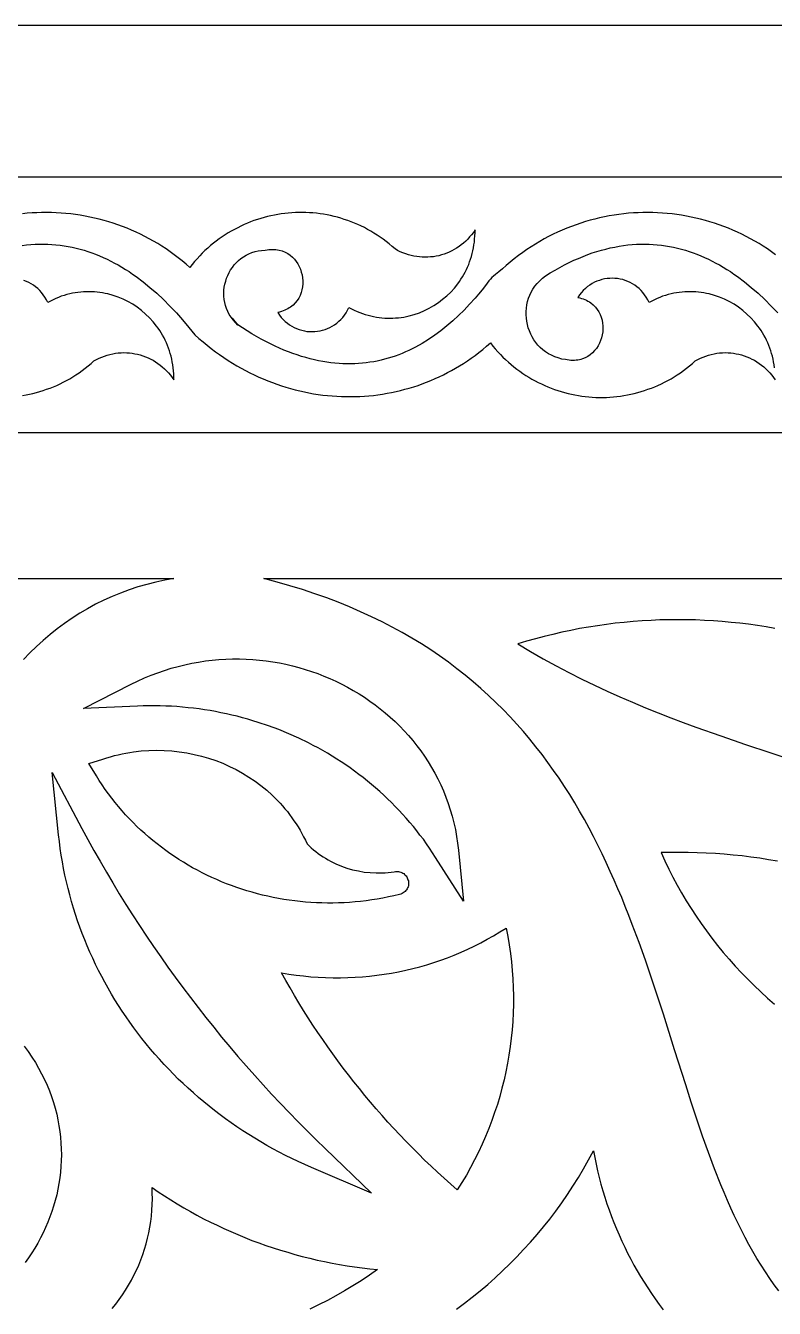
# Model space of a CAD drawing. Extents: x -445 to 570, y -1313 to 85.
# Drawn here: x 116.4 to 180.8, y -25.2 to 85 of the extents above; entities that cross this region are included whole.
import ezdxf

# ---------------------------------------------------------------- set-up
doc = ezdxf.new("R2010")
doc.units = 0
doc.layers.add('LAYER_1', color=18, linetype='CONTINUOUS')

msp = doc.modelspace()

# ---------------------------------------------------------------- linework, layer by layer
at = {"layer": 'LAYER_1'}
for points in [[(-445, -85), (445, -85), (445, 85), (-445, 85)], [(125.51, 28.42), (126.07, 28.7), (126.65, 28.96), (127.22, 29.2), (127.8, 29.41), (128.38, 29.61), (128.96, 29.79), (129.54, 29.96), (130.13, 30.1), (130.72, 30.22), (131.3, 30.33), (131.89, 30.42), (132.48, 30.49), (133.06, 30.54), (133.65, 30.58), (134.23, 30.6), (134.82, 30.6), (135.4, 30.58), (135.98, 30.55), (136.55, 30.5), (137.13, 30.43), (137.7, 30.35), (138.26, 30.25), (138.82, 30.14), (139.38, 30.01), (139.93, 29.86), (140.48, 29.7), (141.02, 29.53), (141.55, 29.34), (142.08, 29.13), (142.6, 28.91), (143.12, 28.68), (143.63, 28.43), (144.12, 28.17), (144.61, 27.89), (145.1, 27.6), (145.57, 27.3), (146.03, 26.98), (146.49, 26.66), (146.93, 26.31), (147.36, 25.96), (147.79, 25.59), (148.2, 25.21), (148.6, 24.82), (148.98, 24.42), (149.36, 24.01), (149.72, 23.58), (150.07, 23.14), (150.41, 22.69), (150.73, 22.23), (151.04, 21.76), (151.33, 21.28), (151.61, 20.79), (151.87, 20.29), (152.12, 19.78), (152.35, 19.26), (152.56, 18.73), (152.76, 18.19), (152.94, 17.64), (153.11, 17.08), (153.25, 16.51), (153.38, 15.94), (153.49, 15.35), (153.57, 14.76), (153.64, 14.16), (154.08, 9.79), (151.68, 13.55), (151.43, 13.95), (151.17, 14.33), (150.9, 14.72), (150.63, 15.1), (150.34, 15.47), (150.06, 15.84), (149.77, 16.2), (149.47, 16.55), (149.16, 16.91), (148.85, 17.25), (148.54, 17.59), (148.22, 17.93), (147.89, 18.25), (147.56, 18.58), (147.22, 18.9), (146.88, 19.21), (146.53, 19.51), (146.18, 19.81), (145.82, 20.11), (145.46, 20.4), (145.09, 20.68), (144.72, 20.96), (144.34, 21.23), (143.96, 21.49), (143.57, 21.75), (143.18, 22), (142.79, 22.25), (142.39, 22.49), (141.99, 22.72), (141.58, 22.95), (141.17, 23.17), (140.76, 23.38), (139.92, 23.79), (139.07, 24.17), (138.2, 24.53), (137.32, 24.85), (136.43, 25.15), (135.98, 25.29), (135.53, 25.43), (135.08, 25.55), (134.62, 25.67), (134.16, 25.78), (133.7, 25.89), (133.23, 25.98), (132.77, 26.07), (132.3, 26.16), (131.83, 26.23), (131.35, 26.3), (130.88, 26.36), (130.4, 26.41), (129.93, 26.46), (129.45, 26.5), (128.97, 26.53), (128.48, 26.55), (128, 26.56), (127.51, 26.57), (127.03, 26.57), (126.54, 26.56), (126.05, 26.54), (121.42, 26.35)], [(123.08, 22), (123.41, 22.11), (123.74, 22.2), (124.07, 22.29), (124.4, 22.37), (124.73, 22.44), (125.06, 22.51), (125.39, 22.56), (125.72, 22.61), (126.38, 22.69), (127.04, 22.74), (127.7, 22.75), (128.35, 22.74), (129.01, 22.7), (129.65, 22.63), (130.29, 22.53), (130.93, 22.4), (131.55, 22.25), (132.17, 22.07), (132.78, 21.86), (133.38, 21.63), (133.96, 21.37), (134.53, 21.09), (135.09, 20.78), (135.64, 20.45), (136.16, 20.09), (136.67, 19.71), (137.17, 19.31), (137.64, 18.88), (137.87, 18.66), (138.09, 18.44), (138.31, 18.2), (138.53, 17.97), (138.73, 17.72), (138.94, 17.48), (139.13, 17.22), (139.33, 16.96), (139.51, 16.7), (139.69, 16.43), (139.86, 16.16), (140.03, 15.88), (140.19, 15.6), (140.34, 15.31), (140.49, 15.02), (140.63, 14.72), (140.81, 14.54), (141, 14.37), (141.19, 14.2), (141.39, 14.04), (141.59, 13.89), (141.8, 13.74), (142.01, 13.6), (142.22, 13.47), (142.44, 13.34), (142.66, 13.22), (143.12, 12.99), (143.58, 12.8), (144.06, 12.63), (144.55, 12.49), (145.05, 12.38), (145.55, 12.29), (146.06, 12.24), (146.57, 12.21), (146.83, 12.21), (147.09, 12.22), (147.35, 12.23), (147.61, 12.25), (147.87, 12.28), (148.13, 12.32), (148.25, 12.33), (148.37, 12.33), (148.48, 12.33), (148.58, 12.31), (148.68, 12.28), (148.77, 12.24), (148.86, 12.2), (148.94, 12.15), (149.02, 12.09), (149.08, 12.02), (149.14, 11.95), (149.2, 11.88), (149.24, 11.8), (149.28, 11.72), (149.31, 11.63), (149.34, 11.54), (149.35, 11.45), (149.36, 11.36), (149.36, 11.27), (149.36, 11.18), (149.34, 11.09), (149.32, 11.01), (149.28, 10.92), (149.24, 10.84), (149.19, 10.76), (149.13, 10.69), (149.06, 10.62), (148.98, 10.55), (148.9, 10.5), (148.8, 10.44), (148.69, 10.4), (148.58, 10.37), (148.1, 10.25), (147.63, 10.15), (147.15, 10.05), (146.67, 9.97), (146.2, 9.89), (145.72, 9.82), (145.24, 9.77), (144.77, 9.72), (144.29, 9.68), (143.81, 9.65), (143.34, 9.63), (142.86, 9.62), (142.39, 9.62), (141.91, 9.63), (141.44, 9.65), (140.97, 9.67), (140.5, 9.71), (140.03, 9.75), (139.57, 9.81), (139.1, 9.87), (138.64, 9.94), (138.18, 10.02), (137.72, 10.11), (137.27, 10.21), (136.81, 10.31), (136.36, 10.43), (135.91, 10.55), (135.47, 10.68), (135.03, 10.82), (134.59, 10.97), (134.15, 11.12), (133.72, 11.29), (133.29, 11.46), (132.87, 11.64), (132.45, 11.83), (132.03, 12.03), (131.62, 12.23), (131.21, 12.44), (130.8, 12.66), (130.4, 12.89), (130.01, 13.13), (129.62, 13.37), (129.23, 13.62), (128.85, 13.88), (128.48, 14.15), (128.11, 14.42), (127.74, 14.7), (127.38, 14.99), (127.03, 15.28), (126.68, 15.59), (126.34, 15.9), (126.01, 16.21), (125.68, 16.54), (125.36, 16.87), (125.04, 17.21), (124.73, 17.55), (124.43, 17.91), (124.13, 18.26), (123.85, 18.63), (123.57, 19), (123.29, 19.38), (123.03, 19.77), (122.77, 20.16), (122.52, 20.56), (121.88, 21.6)], [(121.27, 16.04), (121.78, 15.09), (122.31, 14.15), (122.84, 13.21), (123.38, 12.28), (123.93, 11.35), (124.49, 10.43), (125.06, 9.51), (125.64, 8.6), (126.23, 7.69), (126.82, 6.79), (127.43, 5.9), (128.05, 5.01), (128.67, 4.13), (129.3, 3.25), (129.95, 2.38), (130.6, 1.51), (131.26, 0.65), (131.93, -0.2), (132.61, -1.05), (133.29, -1.89), (133.99, -2.72), (134.69, -3.55), (135.4, -4.37), (136.13, -5.19), (136.86, -5.99), (137.59, -6.8), (138.34, -7.59), (139.09, -8.38), (139.86, -9.16), (140.63, -9.94), (141.41, -10.71), (142.2, -11.47), (146.18, -15.29), (141.01, -13.08), (140.44, -12.84), (139.88, -12.58), (139.33, -12.32), (138.78, -12.05), (138.24, -11.77), (137.7, -11.48), (137.17, -11.19), (136.65, -10.89), (136.13, -10.58), (135.62, -10.26), (135.11, -9.93), (134.61, -9.6), (134.12, -9.26), (133.63, -8.91), (133.15, -8.56), (132.68, -8.2), (132.21, -7.83), (131.75, -7.46), (131.3, -7.08), (130.86, -6.69), (130.42, -6.29), (129.99, -5.89), (129.56, -5.49), (129.15, -5.07), (128.74, -4.65), (128.34, -4.23), (127.94, -3.8), (127.56, -3.36), (127.18, -2.92), (126.81, -2.47), (126.44, -2.01), (126.09, -1.55), (125.74, -1.09), (125.4, -0.62), (125.07, -0.14), (124.74, 0.34), (124.43, 0.83), (124.12, 1.32), (123.82, 1.81), (123.53, 2.31), (123.25, 2.82), (122.98, 3.33), (122.71, 3.84), (122.45, 4.36), (122.21, 4.88), (121.97, 5.41), (121.74, 5.94), (121.52, 6.47), (121.31, 7.01), (121.11, 7.55), (120.91, 8.1), (120.73, 8.65), (120.55, 9.2), (120.39, 9.76), (120.23, 10.32), (120.09, 10.88), (119.95, 11.45), (119.82, 12.02), (119.71, 12.59), (119.6, 13.16), (119.5, 13.74), (119.42, 14.32), (119.34, 14.9), (119.27, 15.49), (118.71, 20.83)], [(157.74, 7.48), (157.88, 6.76), (158, 6.03), (158.11, 5.3), (158.2, 4.57), (158.27, 3.84), (158.32, 3.11), (158.36, 2.38), (158.37, 1.65), (158.37, 0.92), (158.35, 0.19), (158.32, -0.54), (158.26, -1.26), (158.19, -1.98), (158.1, -2.71), (157.99, -3.43), (157.87, -4.14), (157.73, -4.86), (157.57, -5.57), (157.39, -6.27), (157.2, -6.98), (156.99, -7.68), (156.76, -8.37), (156.51, -9.06), (156.25, -9.75), (155.97, -10.43), (155.68, -11.1), (155.36, -11.77), (155.04, -12.43), (154.69, -13.09), (154.33, -13.74), (153.95, -14.38), (153.55, -15.01), (152.98, -14.51), (152.41, -14.01), (151.85, -13.49), (151.29, -12.97), (150.74, -12.45), (150.2, -11.92), (149.66, -11.38), (149.13, -10.84), (148.61, -10.29), (148.09, -9.74), (147.58, -9.19), (147.08, -8.62), (146.58, -8.06), (146.09, -7.48), (145.6, -6.91), (145.13, -6.32), (144.65, -5.74), (144.19, -5.14), (143.73, -4.55), (143.28, -3.94), (142.84, -3.34), (142.41, -2.73), (141.98, -2.11), (141.55, -1.49), (141.14, -0.87), (140.73, -0.24), (140.33, 0.4), (139.94, 1.04), (139.55, 1.68), (139.18, 2.33), (138.8, 2.98), (138.44, 3.63), (139.07, 3.53), (139.7, 3.44), (140.34, 3.36), (140.97, 3.3), (141.6, 3.26), (142.23, 3.22), (142.87, 3.21), (143.5, 3.21), (144.13, 3.22), (144.76, 3.25), (145.39, 3.29), (146.01, 3.35), (146.64, 3.42), (147.26, 3.51), (147.88, 3.61), (148.5, 3.73), (149.11, 3.86), (149.72, 4), (150.33, 4.16), (150.93, 4.33), (151.53, 4.52), (152.12, 4.72), (152.71, 4.93), (153.29, 5.16), (153.87, 5.4), (154.44, 5.66), (155.01, 5.93), (155.57, 6.21), (156.12, 6.51), (156.67, 6.82), (157.2, 7.14)]]:
    msp.add_lwpolyline(points, close=True, dxfattribs=at)
for points in [[(0, 72.01), (51.69, 72.01), (103.38, 72.01), (155.07, 72.01), (206.76, 72.01), (258.45, 72.01)], [(180.91, 65.32), (180.56, 65.58), (180.21, 65.82), (179.85, 66.05), (179.49, 66.28), (179.12, 66.49), (178.75, 66.7), (178.38, 66.9), (178, 67.08), (177.62, 67.26), (177.24, 67.43), (176.85, 67.6), (176.46, 67.75), (176.06, 67.89), (175.67, 68.03), (175.27, 68.15), (174.87, 68.27), (174.46, 68.38), (174.06, 68.47), (173.65, 68.56), (173.24, 68.64), (172.83, 68.71), (172.42, 68.78), (172.01, 68.83), (171.59, 68.87), (171.18, 68.9), (170.76, 68.93), (170.35, 68.94), (169.93, 68.95), (169.51, 68.95), (169.1, 68.93), (168.68, 68.91), (168.27, 68.88), (167.85, 68.84), (167.43, 68.79), (167.02, 68.73), (166.61, 68.66), (166.19, 68.58), (165.78, 68.49), (165.37, 68.39), (164.97, 68.28), (164.56, 68.17), (164.16, 68.04), (163.76, 67.9), (163.36, 67.76), (162.96, 67.6), (162.57, 67.44), (162.17, 67.26), (161.79, 67.08), (161.4, 66.88), (161.02, 66.68), (160.64, 66.47), (160.27, 66.24), (159.89, 66.01), (159.53, 65.76), (159.17, 65.51), (158.81, 65.25), (158.45, 64.98), (158.1, 64.69), (157.76, 64.4), (157.42, 64.1), (157.12, 63.85), (156.82, 63.61), (156.67, 63.49), (156.53, 63.36), (156.4, 63.22), (156.27, 63.07), (155.98, 62.69), (155.68, 62.31), (155.38, 61.94), (155.07, 61.58), (154.61, 61.07), (154.14, 60.57), (153.66, 60.09), (153.16, 59.64), (152.66, 59.2), (152.14, 58.79), (151.61, 58.4), (151.08, 58.04), (150.53, 57.7), (149.96, 57.39), (149.68, 57.24), (149.39, 57.1), (149.1, 56.97), (148.81, 56.85), (148.51, 56.73), (148.21, 56.62), (147.91, 56.52), (147.61, 56.43), (147.3, 56.34), (146.99, 56.26), (146.67, 56.19), (146.36, 56.13), (146.04, 56.08), (145.72, 56.03), (145.39, 56), (145.06, 55.97), (144.73, 55.95), (144.4, 55.94), (144.06, 55.94), (143.72, 55.95), (143.38, 55.97), (143.03, 56), (142.68, 56.04), (142.33, 56.09), (141.98, 56.14), (141.62, 56.21), (141.26, 56.29), (140.9, 56.38), (140.53, 56.48), (140.16, 56.59), (139.79, 56.71), (139.41, 56.84), (139.04, 56.98), (138.65, 57.13), (138.27, 57.3), (137.88, 57.47), (137.49, 57.66), (137.1, 57.86), (136.7, 58.07), (136.3, 58.29), (135.9, 58.52), (135.49, 58.77), (135.09, 59.03), (134.67, 59.3), (134.2, 59.87), (134.69, 59.28), (134.47, 59.49), (134.28, 59.72), (134.1, 59.95), (133.95, 60.19), (133.82, 60.44), (133.72, 60.7), (133.63, 60.95), (133.56, 61.22), (133.52, 61.48), (133.49, 61.75), (133.48, 62.01), (133.49, 62.28), (133.52, 62.54), (133.57, 62.8), (133.64, 63.05), (133.72, 63.3), (133.82, 63.55), (133.93, 63.78), (134.06, 64.01), (134.21, 64.23), (134.37, 64.44), (134.55, 64.63), (134.74, 64.82), (134.94, 64.99), (135.16, 65.14), (135.39, 65.28), (135.64, 65.4), (135.89, 65.5), (136.16, 65.59), (136.44, 65.65), (136.73, 65.69), (137.04, 65.71), (137.2, 65.74), (137.36, 65.76), (137.51, 65.77), (137.67, 65.78), (137.81, 65.77), (137.96, 65.76), (138.1, 65.74), (138.23, 65.72), (138.49, 65.65), (138.74, 65.55), (138.97, 65.43), (139.18, 65.28), (139.37, 65.12), (139.55, 64.94), (139.7, 64.74), (139.84, 64.53), (139.96, 64.3), (140.06, 64.07), (140.14, 63.83), (140.2, 63.58), (140.24, 63.33), (140.26, 63.07), (140.26, 62.82), (140.24, 62.56), (140.19, 62.31), (140.12, 62.07), (140.03, 61.83), (139.92, 61.6), (139.78, 61.39), (139.61, 61.19), (139.43, 61), (139.32, 60.91), (139.22, 60.83), (139.1, 60.75), (138.98, 60.68), (138.85, 60.61), (138.72, 60.55), (138.57, 60.49), (138.43, 60.44), (138.27, 60.4), (138.11, 60.36), (138.26, 60.14), (138.41, 59.94), (138.58, 59.76), (138.75, 59.59), (138.94, 59.44), (139.13, 59.3), (139.33, 59.17), (139.53, 59.06), (139.74, 58.97), (139.96, 58.89), (140.18, 58.83), (140.4, 58.78), (140.62, 58.74), (140.85, 58.72), (141.07, 58.72), (141.3, 58.72), (141.52, 58.75), (141.75, 58.79), (141.97, 58.84), (142.18, 58.9), (142.39, 58.98), (142.6, 59.08), (142.8, 59.19), (143, 59.31), (143.19, 59.45), (143.37, 59.6), (143.54, 59.76), (143.7, 59.94), (143.85, 60.14), (143.99, 60.34), (144.12, 60.56), (144.23, 60.8), (144.46, 60.67), (144.69, 60.56), (144.93, 60.45), (145.16, 60.36), (145.4, 60.27), (145.64, 60.19), (145.88, 60.12), (146.11, 60.06), (146.35, 60.01), (146.59, 59.96), (146.83, 59.93), (147.07, 59.9), (147.31, 59.88), (147.54, 59.87), (147.78, 59.87), (148.02, 59.88), (148.25, 59.89), (148.48, 59.91), (148.72, 59.94), (148.95, 59.97), (149.18, 60.02), (149.4, 60.07), (149.85, 60.19), (150.29, 60.34), (150.72, 60.52), (151.13, 60.72), (151.53, 60.95), (151.92, 61.21), (152.29, 61.49), (152.65, 61.79), (152.98, 62.11), (153.3, 62.46), (153.59, 62.83), (153.73, 63.02), (153.86, 63.21), (153.99, 63.41), (154.11, 63.62), (154.22, 63.83), (154.33, 64.04), (154.43, 64.26), (154.53, 64.48), (154.61, 64.71), (154.69, 64.94), (154.77, 65.18), (154.83, 65.42), (154.89, 65.66), (154.94, 65.91), (154.98, 66.16), (155.02, 66.41), (155.04, 66.67), (155.06, 66.93), (155.07, 67.19), (155.07, 67.46), (154.93, 67.24), (154.77, 67.04), (154.61, 66.85), (154.44, 66.66), (154.27, 66.49), (154.08, 66.32), (153.89, 66.17), (153.7, 66.03), (153.49, 65.89), (153.29, 65.77), (153.08, 65.65), (152.86, 65.55), (152.64, 65.46), (152.41, 65.38), (152.19, 65.3), (151.96, 65.24), (151.72, 65.19), (151.49, 65.15), (151.25, 65.13), (151.01, 65.11), (150.77, 65.1), (150.54, 65.11), (150.3, 65.13), (150.06, 65.16), (149.82, 65.2), (149.58, 65.25), (149.34, 65.32), (149.11, 65.39), (148.88, 65.48), (148.65, 65.58), (148.42, 65.69), (148.2, 65.82), (147.95, 66.04), (147.7, 66.25), (147.44, 66.45), (147.18, 66.65), (146.92, 66.83), (146.65, 67.01), (146.38, 67.18), (146.11, 67.34), (145.83, 67.5), (145.56, 67.65), (145.27, 67.79), (144.99, 67.92), (144.7, 68.04), (144.42, 68.15), (144.13, 68.26), (143.83, 68.36), (143.54, 68.45), (143.24, 68.54), (142.95, 68.61), (142.65, 68.68), (142.35, 68.74), (142.05, 68.8), (141.75, 68.84), (141.45, 68.88), (141.14, 68.91), (140.84, 68.93), (140.54, 68.94), (140.23, 68.95), (139.93, 68.95), (139.63, 68.94), (139.33, 68.92), (139.02, 68.9), (138.72, 68.87), (138.42, 68.83), (138.12, 68.78), (137.83, 68.73), (137.53, 68.67), (137.23, 68.6), (136.94, 68.52), (136.65, 68.44), (136.36, 68.35), (136.07, 68.25), (135.78, 68.14), (135.5, 68.03), (135.22, 67.91), (134.94, 67.78), (134.67, 67.64), (134.39, 67.5), (134.12, 67.35), (133.86, 67.19), (133.59, 67.03), (133.34, 66.86), (133.08, 66.68), (132.83, 66.49), (132.58, 66.3), (132.34, 66.1), (132.1, 65.89), (131.86, 65.67), (131.63, 65.45), (131.41, 65.22), (131.19, 64.98), (130.97, 64.74), (130.76, 64.49), (130.56, 64.23), (130.23, 64.52), (129.9, 64.8), (129.56, 65.06), (129.22, 65.32), (128.87, 65.58), (128.52, 65.82), (128.16, 66.05), (127.8, 66.28), (127.43, 66.49), (127.06, 66.7), (126.69, 66.9), (126.31, 67.08), (125.93, 67.26), (125.55, 67.43), (125.16, 67.6), (124.77, 67.75), (124.37, 67.89), (123.98, 68.03), (123.58, 68.15), (123.18, 68.27), (122.77, 68.38), (122.37, 68.47), (121.96, 68.56), (121.55, 68.64), (121.14, 68.71), (120.73, 68.78), (120.32, 68.83), (119.9, 68.87), (119.49, 68.9), (119.07, 68.93), (118.66, 68.94), (118.24, 68.95), (117.82, 68.95), (117.41, 68.93), (116.99, 68.91), (116.57, 68.88), (116.16, 68.84)], [(116.14, 66.11), (116.51, 66.16), (116.88, 66.19), (117.25, 66.22), (117.61, 66.23), (117.98, 66.23), (118.34, 66.23), (118.69, 66.21), (119.05, 66.18), (119.4, 66.14), (119.75, 66.09), (120.1, 66.04), (120.44, 65.97), (120.79, 65.89), (121.13, 65.8), (121.47, 65.71), (121.8, 65.6), (122.13, 65.49), (122.46, 65.36), (122.79, 65.23), (123.12, 65.09), (123.44, 64.94), (123.76, 64.78), (124.08, 64.61), (124.4, 64.44), (124.71, 64.26), (125.02, 64.06), (125.33, 63.87), (125.64, 63.66), (125.94, 63.44), (126.54, 62.99), (127.13, 62.51), (127.71, 62.01), (128.29, 61.47), (128.85, 60.91), (129.4, 60.33), (129.94, 59.72), (130.48, 59.08), (131, 58.43), (131.34, 58.12), (131.69, 57.83), (132.04, 57.54), (132.4, 57.26), (132.76, 56.99), (133.12, 56.74), (133.48, 56.49), (133.85, 56.24), (134.22, 56.01), (134.59, 55.79), (134.96, 55.58), (135.34, 55.37), (135.72, 55.18), (136.1, 54.99), (136.49, 54.81), (136.87, 54.65), (137.26, 54.49), (137.65, 54.34), (138.04, 54.19), (138.43, 54.06), (138.82, 53.94), (139.21, 53.82), (139.61, 53.72), (140, 53.62), (140.4, 53.53), (140.8, 53.45), (141.19, 53.38), (141.59, 53.32), (141.99, 53.27), (142.39, 53.22), (142.78, 53.19), (143.18, 53.16), (143.58, 53.14), (143.98, 53.13), (144.37, 53.13), (144.77, 53.13), (145.16, 53.15), (145.56, 53.17), (145.95, 53.2), (146.34, 53.24), (146.73, 53.29), (147.12, 53.35), (147.51, 53.42), (147.9, 53.49), (148.28, 53.57), (148.66, 53.66), (149.04, 53.76), (149.42, 53.87), (149.8, 53.98), (150.17, 54.1), (150.54, 54.23), (150.91, 54.37), (151.27, 54.52), (151.64, 54.68), (152, 54.84), (152.35, 55.01), (152.7, 55.19), (153.05, 55.38), (153.4, 55.57), (153.74, 55.78), (154.08, 55.99), (154.42, 56.2), (154.75, 56.43), (155.07, 56.67), (155.41, 56.92), (155.74, 57.18), (156.07, 57.46), (156.4, 57.74), (156.6, 57.48), (156.81, 57.23), (157.03, 56.99), (157.25, 56.75), (157.47, 56.53), (157.7, 56.31), (157.94, 56.09), (158.18, 55.89), (158.42, 55.69), (158.67, 55.5), (158.92, 55.31), (159.17, 55.13), (159.43, 54.96), (159.7, 54.8), (159.96, 54.64), (160.23, 54.49), (160.5, 54.35), (160.78, 54.22), (161.06, 54.09), (161.34, 53.97), (161.62, 53.86), (161.91, 53.75), (162.19, 53.66), (162.48, 53.57), (162.77, 53.48), (163.07, 53.41), (163.36, 53.34), (163.66, 53.28), (163.96, 53.23), (164.25, 53.18), (164.55, 53.14), (164.85, 53.11), (165.15, 53.09), (165.46, 53.07), (165.76, 53.06), (166.06, 53.06), (166.36, 53.07), (166.66, 53.09), (166.97, 53.11), (167.27, 53.14), (167.57, 53.18), (167.87, 53.22), (168.17, 53.28), (168.47, 53.34), (168.76, 53.4), (169.06, 53.48), (169.36, 53.56), (169.65, 53.66), (169.94, 53.76), (170.23, 53.86), (170.52, 53.98), (170.8, 54.1), (171.09, 54.23), (171.37, 54.37), (171.64, 54.52), (171.92, 54.67), (172.19, 54.84), (172.46, 55.01), (172.73, 55.18), (172.99, 55.37), (173.25, 55.57), (173.5, 55.77), (173.76, 55.98), (174, 56.2), (174.23, 56.32), (174.45, 56.43), (174.68, 56.53), (174.91, 56.62), (175.15, 56.7), (175.38, 56.76), (175.62, 56.82), (175.86, 56.86), (176.1, 56.89), (176.34, 56.9), (176.58, 56.91), (176.82, 56.9), (177.05, 56.89), (177.29, 56.86), (177.53, 56.82), (177.76, 56.77), (177.99, 56.71), (178.22, 56.64), (178.44, 56.56), (178.66, 56.46), (178.88, 56.36), (179.09, 56.25), (179.3, 56.12), (179.5, 55.99), (179.7, 55.84), (179.89, 55.69), (180.07, 55.53), (180.24, 55.35), (180.41, 55.17), (180.58, 54.97), (180.73, 54.77), (180.87, 54.56)], [(180.82, 55.61), (180.79, 55.86), (180.74, 56.11), (180.69, 56.36), (180.64, 56.6), (180.57, 56.84), (180.5, 57.07), (180.42, 57.3), (180.33, 57.53), (180.24, 57.75), (180.13, 57.97), (180.03, 58.19), (179.91, 58.4), (179.79, 58.6), (179.66, 58.8), (179.53, 59), (179.39, 59.19), (179.1, 59.55), (178.78, 59.9), (178.45, 60.22), (178.09, 60.53), (177.72, 60.81), (177.34, 61.06), (176.93, 61.29), (176.52, 61.49), (176.09, 61.67), (175.65, 61.82), (175.21, 61.95), (174.98, 62), (174.75, 62.04), (174.52, 62.08), (174.29, 62.1), (174.05, 62.13), (173.82, 62.14), (173.58, 62.14), (173.35, 62.14), (173.11, 62.13), (172.87, 62.11), (172.63, 62.09), (172.39, 62.05), (172.16, 62.01), (171.92, 61.95), (171.68, 61.89), (171.44, 61.82), (171.2, 61.75), (170.97, 61.66), (170.73, 61.56), (170.5, 61.46), (170.26, 61.34), (170.03, 61.22), (169.92, 61.45), (169.79, 61.67), (169.65, 61.88), (169.5, 62.07), (169.34, 62.25), (169.17, 62.42), (168.99, 62.57), (168.8, 62.7), (168.61, 62.83), (168.4, 62.94), (168.2, 63.03), (167.98, 63.11), (167.77, 63.18), (167.55, 63.23), (167.33, 63.27), (167.1, 63.29), (166.88, 63.3), (166.65, 63.29), (166.42, 63.27), (166.2, 63.24), (165.98, 63.19), (165.76, 63.12), (165.55, 63.04), (165.34, 62.95), (165.13, 62.84), (164.93, 62.72), (164.74, 62.58), (164.56, 62.42), (164.38, 62.25), (164.21, 62.07), (164.06, 61.87), (163.91, 61.66), (164.07, 61.62), (164.23, 61.57), (164.38, 61.52), (164.52, 61.47), (164.65, 61.41), (164.78, 61.34), (164.9, 61.26), (165.02, 61.19), (165.23, 61.02), (165.42, 60.83), (165.58, 60.63), (165.72, 60.41), (165.83, 60.18), (165.92, 59.95), (165.99, 59.7), (166.04, 59.45), (166.06, 59.2), (166.07, 58.94), (166.05, 58.69), (166.01, 58.43), (165.95, 58.19), (165.87, 57.94), (165.77, 57.71), (165.65, 57.49), (165.51, 57.27), (165.35, 57.08), (165.17, 56.9), (164.98, 56.73), (164.77, 56.59), (164.54, 56.47), (164.3, 56.37), (164.17, 56.33), (164.04, 56.3), (163.9, 56.27), (163.76, 56.25), (163.62, 56.24), (163.47, 56.24), (163.32, 56.24), (163.16, 56.25), (163, 56.28), (162.84, 56.31), (162.52, 56.36), (162.21, 56.45), (161.92, 56.55), (161.64, 56.68), (161.38, 56.82), (161.13, 56.98), (160.9, 57.16), (160.68, 57.35), (160.48, 57.56), (160.3, 57.78), (160.14, 58.01), (159.99, 58.26), (159.86, 58.51), (159.75, 58.77), (159.65, 59.04), (159.58, 59.32), (159.52, 59.6), (159.49, 59.88), (159.47, 60.16), (159.47, 60.45), (159.49, 60.73), (159.53, 61.02), (159.59, 61.3), (159.68, 61.58), (159.78, 61.85), (159.91, 62.11), (160.05, 62.37), (160.22, 62.62), (160.41, 62.86), (160.63, 63.09), (160.86, 63.31), (161.12, 63.51), (161.54, 63.76), (161.95, 64), (162.36, 64.23), (162.77, 64.45), (163.17, 64.65), (163.57, 64.84), (163.97, 65.01), (164.37, 65.18), (164.76, 65.33), (165.15, 65.47), (165.54, 65.59), (165.93, 65.71), (166.32, 65.81), (166.7, 65.9), (167.08, 65.98), (167.45, 66.05), (167.83, 66.11), (168.2, 66.16), (168.57, 66.19), (168.94, 66.22), (169.3, 66.23), (169.67, 66.23), (170.03, 66.23), (170.38, 66.21), (170.74, 66.18), (171.09, 66.14), (171.44, 66.09), (171.79, 66.04), (172.13, 65.97), (172.48, 65.89), (172.82, 65.8), (173.16, 65.71), (173.49, 65.6), (173.82, 65.49), (174.15, 65.36), (174.48, 65.23), (174.81, 65.09), (175.13, 64.94), (175.45, 64.78), (175.77, 64.61), (176.09, 64.44), (176.4, 64.26), (176.71, 64.06), (177.02, 63.87), (177.33, 63.66), (177.63, 63.44), (178.23, 62.99), (178.82, 62.51), (179.4, 62.01), (179.98, 61.47), (180.54, 60.91), (181.09, 60.33)], [(116.18, 53.22), (116.48, 53.28), (116.78, 53.34), (117.07, 53.4), (117.37, 53.48), (117.67, 53.56), (117.96, 53.66), (118.25, 53.76), (118.54, 53.86), (118.83, 53.98), (119.11, 54.1), (119.4, 54.23), (119.68, 54.37), (119.95, 54.52), (120.23, 54.67), (120.5, 54.84), (120.77, 55.01), (121.04, 55.18), (121.3, 55.37), (121.56, 55.57), (121.81, 55.77), (122.07, 55.98), (122.31, 56.2), (122.54, 56.32), (122.76, 56.43), (122.99, 56.53), (123.22, 56.62), (123.46, 56.7), (123.69, 56.76), (123.93, 56.82), (124.17, 56.86), (124.41, 56.89), (124.65, 56.9), (124.89, 56.91), (125.13, 56.9), (125.36, 56.89), (125.6, 56.86), (125.84, 56.82), (126.07, 56.77), (126.3, 56.71), (126.53, 56.64), (126.75, 56.56), (126.97, 56.46), (127.19, 56.36), (127.4, 56.25), (127.61, 56.12), (127.81, 55.99), (128, 55.84), (128.19, 55.69), (128.38, 55.53), (128.55, 55.35), (128.72, 55.17), (128.89, 54.97), (129.04, 54.77), (129.18, 54.56), (129.18, 54.83), (129.17, 55.09), (129.16, 55.35), (129.13, 55.61), (129.1, 55.86), (129.05, 56.11), (129, 56.36), (128.95, 56.6), (128.88, 56.84), (128.81, 57.07), (128.73, 57.3), (128.64, 57.53), (128.54, 57.75), (128.44, 57.97), (128.34, 58.19), (128.22, 58.4), (128.1, 58.6), (127.97, 58.8), (127.84, 59), (127.7, 59.19), (127.41, 59.55), (127.09, 59.9), (126.76, 60.22), (126.4, 60.53), (126.03, 60.81), (125.65, 61.06), (125.24, 61.29), (124.83, 61.49), (124.4, 61.67), (123.96, 61.82), (123.51, 61.95), (123.29, 62), (123.06, 62.04), (122.83, 62.08), (122.6, 62.1), (122.36, 62.13), (122.13, 62.14), (121.89, 62.14), (121.66, 62.14), (121.42, 62.13), (121.18, 62.11), (120.94, 62.09), (120.7, 62.05), (120.47, 62.01), (120.23, 61.95), (119.99, 61.89), (119.75, 61.82), (119.51, 61.75), (119.28, 61.66), (119.04, 61.56), (118.81, 61.46), (118.57, 61.34), (118.34, 61.22), (118.23, 61.45), (118.1, 61.67), (117.96, 61.88), (117.81, 62.07), (117.65, 62.25), (117.48, 62.42), (117.3, 62.57), (117.11, 62.7), (116.92, 62.83), (116.71, 62.94), (116.51, 63.03), (116.29, 63.11)], [(258.45, 50.01), (206.76, 50.01), (155.07, 50.01), (103.38, 50.01), (51.69, 50.01), (0, 50.01)], [(111.17, 37.5), (129.19, 37.5), (128.4, 37.36), (127.62, 37.2), (126.85, 37), (126.08, 36.78), (125.33, 36.54), (124.59, 36.26), (123.87, 35.96), (123.15, 35.64), (122.45, 35.29), (121.76, 34.91), (121.09, 34.52), (120.43, 34.09), (119.78, 33.65), (119.15, 33.18), (118.54, 32.7), (117.95, 32.19), (117.37, 31.66), (116.81, 31.11), (116.27, 30.54)], [(181.2, -23.69), (180.8, -23.16), (180.41, -22.62), (180.03, -22.06), (179.67, -21.49), (179.31, -20.91), (178.96, -20.32), (178.62, -19.72), (178.29, -19.11), (177.97, -18.49), (177.66, -17.86), (177.35, -17.22), (177.06, -16.58), (176.77, -15.92), (176.48, -15.25), (176.2, -14.58), (175.66, -13.21), (175.14, -11.81), (174.63, -10.39), (174.14, -8.94), (173.65, -7.48), (173.18, -5.99), (172.22, -2.97), (171.26, 0.09), (170.76, 1.63), (170.25, 3.17), (169.72, 4.71), (169.17, 6.25), (168.59, 7.79), (168.3, 8.56), (167.99, 9.32), (167.68, 10.09), (167.36, 10.84), (167.04, 11.6), (166.7, 12.35), (166.35, 13.1), (166, 13.85), (165.63, 14.59), (165.26, 15.33), (164.87, 16.06), (164.47, 16.79), (164.06, 17.51), (163.64, 18.23), (163.21, 18.94), (162.76, 19.64), (162.3, 20.34), (161.82, 21.02), (161.34, 21.71), (160.83, 22.38), (160.31, 23.05), (159.78, 23.71), (159.23, 24.36), (158.67, 25), (158.08, 25.63), (157.48, 26.25), (156.87, 26.86), (156.23, 27.46), (155.58, 28.06), (154.91, 28.64), (154.22, 29.21), (153.51, 29.76), (152.78, 30.31), (152.03, 30.85), (151.26, 31.37), (150.47, 31.88), (149.65, 32.37), (148.82, 32.86), (147.96, 33.32), (147.08, 33.78), (146.17, 34.22), (145.24, 34.65), (144.29, 35.06), (143.32, 35.46), (142.32, 35.84), (141.29, 36.2), (140.24, 36.55), (139.16, 36.88), (138.05, 37.2), (136.92, 37.5), (155.97, 37.5), (168.88, 37.5), (217.64, 37.5)], [(180.85, 33.21), (180.1, 33.35), (179.34, 33.46), (178.59, 33.57), (177.83, 33.66), (177.08, 33.74), (176.32, 33.81), (175.56, 33.87), (174.79, 33.91), (174.03, 33.95), (173.26, 33.96), (172.5, 33.97), (171.73, 33.96), (170.96, 33.95), (170.2, 33.91), (169.43, 33.87), (168.66, 33.81), (167.89, 33.74), (167.12, 33.66), (166.36, 33.56), (165.59, 33.45), (164.82, 33.33), (164.06, 33.2), (163.3, 33.05), (162.53, 32.89), (161.77, 32.71), (161.01, 32.53), (160.26, 32.33), (159.5, 32.11), (158.75, 31.89), (159.84, 31.23), (160.94, 30.6), (162.04, 30), (163.14, 29.42), (164.24, 28.87), (165.34, 28.34), (166.43, 27.83), (167.53, 27.34), (168.62, 26.87), (169.72, 26.41), (170.81, 25.97), (171.89, 25.55), (172.97, 25.14), (174.05, 24.74), (176.19, 23.98), (178.31, 23.25), (180.4, 22.55), (182.46, 21.86)], [(181.06, 13.22), (180.3, 13.35), (179.55, 13.47), (178.79, 13.57), (178.03, 13.67), (177.26, 13.75), (176.5, 13.82), (175.73, 13.87), (174.95, 13.92), (174.18, 13.95), (173.4, 13.97), (172.63, 13.98), (171.85, 13.98), (171.07, 13.96), (171.39, 13.25), (171.73, 12.55), (172.08, 11.85), (172.45, 11.17), (172.83, 10.49), (173.23, 9.82), (173.64, 9.16), (174.07, 8.51), (174.51, 7.86), (174.97, 7.23), (175.43, 6.61), (175.91, 5.99), (176.41, 5.39), (176.91, 4.8), (177.43, 4.21), (177.97, 3.64), (178.51, 3.08), (179.07, 2.53), (179.64, 1.99), (180.22, 1.46), (180.81, 0.94)], [(116.32, -2.67), (116.66, -3.14), (116.98, -3.61), (117.28, -4.08), (117.56, -4.56), (117.82, -5.04), (118.06, -5.53), (118.28, -6.02), (118.48, -6.51), (118.67, -7), (118.83, -7.5), (118.98, -8), (119.11, -8.5), (119.22, -9), (119.31, -9.5), (119.39, -10), (119.44, -10.5), (119.48, -11), (119.51, -11.5), (119.52, -12), (119.51, -12.5), (119.48, -13), (119.44, -13.49), (119.38, -13.98), (119.3, -14.47), (119.21, -14.96), (119.11, -15.44), (118.98, -15.92), (118.85, -16.4), (118.7, -16.87), (118.53, -17.33), (118.35, -17.8), (118.16, -18.25), (117.95, -18.7), (117.72, -19.14), (117.49, -19.58), (117.23, -20.01), (116.97, -20.43), (116.69, -20.85), (116.4, -21.26)], [(153.48, -25.26), (154.17, -24.75), (154.84, -24.23), (155.51, -23.69), (156.16, -23.13), (156.8, -22.56), (157.43, -21.98), (158.05, -21.38), (158.66, -20.77), (159.25, -20.15), (159.83, -19.51), (160.4, -18.86), (160.95, -18.2), (161.49, -17.53), (162.01, -16.84), (162.52, -16.13), (163.01, -15.42), (163.49, -14.69), (163.96, -13.95), (164.41, -13.2), (164.84, -12.44), (165.26, -11.66), (165.36, -12.24), (165.48, -12.82), (165.61, -13.39), (165.75, -13.96), (165.9, -14.52), (166.06, -15.09), (166.23, -15.64), (166.41, -16.2), (166.6, -16.74), (166.8, -17.29), (167.01, -17.83), (167.22, -18.36), (167.45, -18.89), (167.69, -19.42), (167.94, -19.94), (168.19, -20.45), (168.46, -20.96), (168.73, -21.47), (169.02, -21.97), (169.31, -22.46), (169.61, -22.95), (169.92, -23.43), (170.24, -23.91), (170.57, -24.38), (170.9, -24.85), (171.25, -25.31)], [(123.88, -25.21), (124.19, -24.83), (124.48, -24.44), (124.76, -24.03), (125.03, -23.62), (125.29, -23.21), (125.53, -22.78), (125.75, -22.35), (125.96, -21.91), (126.16, -21.47), (126.34, -21.02), (126.51, -20.57), (126.66, -20.11), (126.8, -19.64), (126.92, -19.17), (127.03, -18.7), (127.12, -18.22), (127.2, -17.74), (127.26, -17.26), (127.3, -16.77), (127.33, -16.28), (127.34, -15.79), (127.33, -15.3), (127.31, -14.8), (127.84, -15.17), (128.38, -15.53), (128.93, -15.88), (129.48, -16.22), (130.04, -16.55), (130.6, -16.87), (131.17, -17.18), (131.74, -17.49), (132.32, -17.78), (132.9, -18.06), (133.49, -18.34), (134.08, -18.6), (134.68, -18.86), (135.28, -19.11), (135.88, -19.35), (136.49, -19.57), (137.1, -19.79), (137.72, -20), (138.34, -20.2), (138.97, -20.38), (139.59, -20.56), (140.22, -20.73), (140.86, -20.89), (141.49, -21.04), (142.13, -21.18), (142.78, -21.31), (143.42, -21.42), (144.07, -21.53), (144.72, -21.63), (145.37, -21.72), (146.02, -21.79), (146.68, -21.86), (145.99, -22.35), (145.29, -22.82), (144.58, -23.27), (143.86, -23.7), (143.12, -24.12), (142.38, -24.52), (141.63, -24.9), (140.86, -25.26)]]:
    msp.add_lwpolyline(points, dxfattribs=at)

doc.saveas('drawing.dxf')
